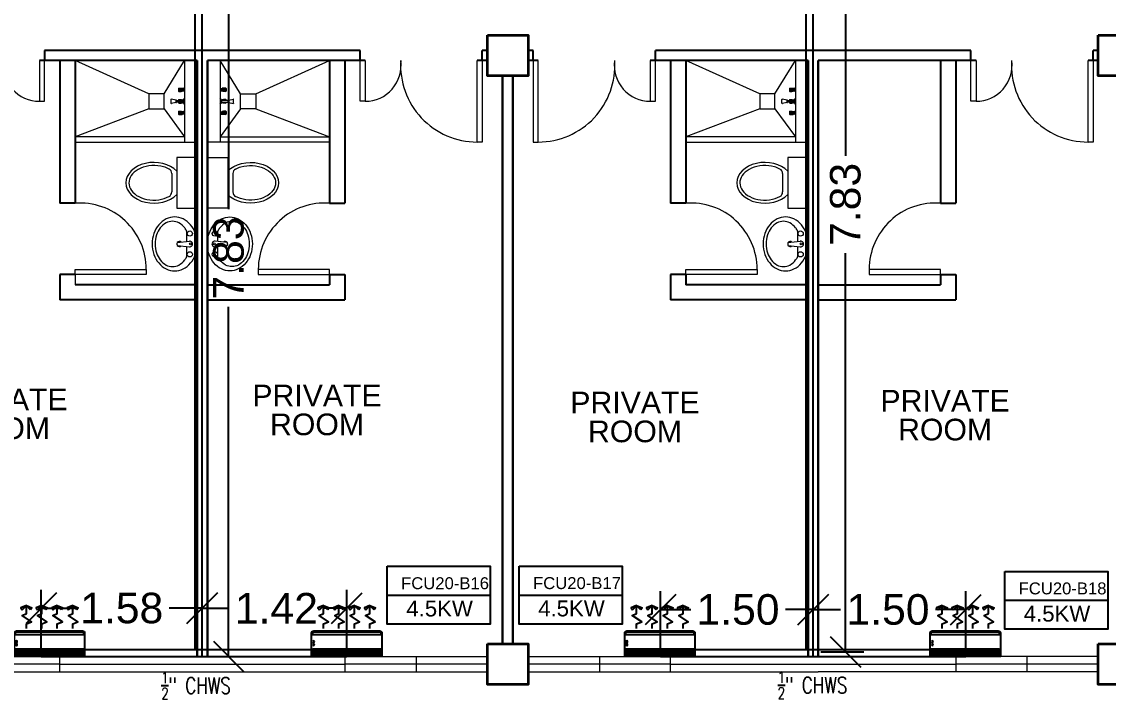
# Model space of a CAD drawing. Header units: millimetres. Extents: x 5 to 430, y 3 to 339.
# Drawn here: x 259.56 to 270.23, y 183.4 to 190.05 of the extents above; entities that cross this region are included whole.
import ezdxf

# ---------------------------------------------------------------- set-up
doc = ezdxf.new("R2010")
doc.units = ezdxf.units.MM
doc.header["$MEASUREMENT"] = 0
for name, color, linetype in [('AIR', 7, 'Continuous'), ('fcu line', 7, 'Continuous'), ('fcu return', 7, 'Continuous'), ('label', 7, 'Continuous'), ('Legends', 7, 'Continuous'), ('pipe label', 7, 'Continuous')]:
    doc.layers.add(name, color=color, linetype=linetype)
doc.styles.add('Arch-Dim', font='simplex.shx', dxfattribs={"width": 0.75})
doc.styles.get("Standard").update_dxf_attribs({"font": 'arial.ttf'})
doc.styles.add('SWISSLT175', font='swissl.ttf', dxfattribs={"height": 0.175})
doc.dimstyles.new('Copy of dimension', dxfattribs={"dimtxt": 0.3, "dimasz": 0.3, "dimexe": 0.18, "dimexo": 0.0625, "dimgap": 0.09, "dimtad": 0, "dimzin": 0, "dimdsep": 46, "dimtxsty": 'Standard', "dimblk": 'OBLIQUE', "dimcen": 0.09, "dimclrd": 256, "dimclre": 256, "dimclrt": 256, "dimadec": 0, "dimazin": 0, "dimtfac": 1, "dimtofl": 0, "dimtmove": 0, "dimatfit": 3, "dimldrblk": 'OBLIQUE', "dimfxl": 1, "dimtolj": 1, "dimtzin": 0, "dimarcsym": 0})

# ---------------------------------------------------------------- blocks, each defined once
blk = doc.blocks.new('CARRIER-S30-32 (FCD)')
at = {"layer": 'AIR'}
for p, q in [((0.825, -0.05), (-0.825, -0.05)), ((0.825, -0.075), (-0.825, -0.075)), ((0.825, -0.1), (-0.825, -0.1)), ((0.825, -0.125), (-0.825, -0.125)), ((0.825, -0.15), (-0.825, -0.15)), ((-0.6, -0.025), (-0.6, -0.175)), ((-0.4, -0.025), (-0.4, -0.175)), ((-0.2, -0.025), (-0.2, -0.175)), ((0, -0.025), (0, -0.175)), ((0.2, -0.025), (0.2, -0.175)), ((0.4, -0.025), (0.4, -0.175)), ((0.6, -0.025), (0.6, -0.175))]:
    blk.add_line(p, q, dxfattribs=at)
for points in [[(-0.8, -0.62), (0.8, -0.62, 0.414214), (0.85, -0.57), (0.85, 0), (-0.85, 0), (-0.85, -0.57, 0.414214)], [(-0.8, -0.595), (0.8, -0.595, 0.414214), (0.825, -0.57), (0.825, -0.525), (-0.825, -0.525), (-0.825, -0.57, 0.414214)]]:
    blk.add_lwpolyline(points, format="xyb", close=True, dxfattribs=at)
for points in [[(-0.825, -0.025), (0.825, -0.025), (0.825, -0.175), (-0.825, -0.175)], [(-0.664, -1.134), (-0.562, -1.239), (-0.697, -1.177)], [(-0.461, -1.134), (-0.562, -1.239), (-0.428, -1.177)], [(-0.289, -1.134), (-0.188, -1.239), (-0.322, -1.177)], [(-0.086, -1.134), (-0.188, -1.239), (-0.053, -1.177)], [(0.086, -1.134), (0.187, -1.239), (0.053, -1.177)], [(0.289, -1.134), (0.187, -1.239), (0.322, -1.177)], [(0.461, -1.134), (0.562, -1.239), (0.428, -1.177)], [(0.664, -1.134), (0.562, -1.239), (0.697, -1.177)]]:
    blk.add_lwpolyline(points, close=True, dxfattribs=at)
for points in [[(-0.562, -0.678), (-0.562, -0.794), (-0.44, -0.843), (-0.667, -0.996), (-0.562, -1.044), (-0.562, -1.239)], [(-0.188, -0.678), (-0.188, -0.794), (-0.065, -0.843), (-0.292, -0.996), (-0.188, -1.044), (-0.188, -1.239)], [(0.187, -0.678), (0.187, -0.794), (0.31, -0.843), (0.083, -0.996), (0.187, -1.044), (0.187, -1.239)], [(0.562, -0.678), (0.562, -0.794), (0.685, -0.843), (0.458, -0.996), (0.562, -1.044), (0.562, -1.239)]]:
    blk.add_lwpolyline(points, dxfattribs=at)
for centre in [(-0.8, -0.285), (-0.8, -0.36)]:
    blk.add_circle(centre, 0.0187, dxfattribs=at)
blk = doc.blocks.new('_Oblique')
at = {"color": 0, "linetype": 'ByBlock', "lineweight": -2}
blk.add_line((-0.5, -0.5), (0.5, 0.5), dxfattribs=at)
blk = doc.blocks.new('*D352')
at = {"layer": 'Defpoints', "color": 0, "transparency": 16777216}
for p in [(267.342, 191.69), (267.342, 183.865), (267.648, 183.865)]:
    blk.add_point(p, dxfattribs=at)
at = {"layer": 'Legends', "lineweight": -2, "transparency": 16777216}
for p, q in [((267.405, 191.69), (267.828, 191.69)), ((267.648, 191.69), (267.648, 188.734)), ((267.648, 183.865), (267.648, 187.777)), ((267.405, 183.865), (267.828, 183.865))]:
    blk.add_line(p, q, dxfattribs=at)
at = {"layer": 'Legends', "lineweight": -2, "transparency": 16777216, "xscale": 0.3, "yscale": 0.3, "zscale": 0.3}
for p, rotation in [((267.648, 191.69), 90), ((267.648, 183.865), 270)]:
    blk.add_blockref('_Oblique', p, dxfattribs=dict(at, rotation=rotation))
at = {"layer": 'Legends', "transparency": 16777216, "insert": (267.648, 188.256), "char_height": 0.3, "attachment_point": 5, "rotation": 90}
blk.add_mtext('\\A1;7.83', dxfattribs=at)
blk = doc.blocks.new('*D380')
at = {"layer": 'Defpoints', "color": 0, "transparency": 16777216}
for p in [(268.831, 184.278), (267.331, 183.818), (268.831, 183.818)]:
    blk.add_point(p, dxfattribs=at)
at = {"layer": 'Legends', "lineweight": -2, "transparency": 16777216}
for p, q in [((267.331, 183.88), (267.331, 184.458)), ((268.831, 183.88), (268.831, 184.458)), ((267.331, 184.278), (267.601, 184.278)), ((268.831, 184.278), (268.531, 184.278))]:
    blk.add_line(p, q, dxfattribs=at)
at = {"layer": 'Legends', "lineweight": -2, "transparency": 16777216, "xscale": 0.3, "yscale": 0.3, "zscale": 0.3, "rotation": 180}
blk.add_blockref('_Oblique', (267.331, 184.278), dxfattribs=at)
at = {"layer": 'Legends', "lineweight": -2, "transparency": 16777216, "xscale": 0.3, "yscale": 0.3, "zscale": 0.3}
blk.add_blockref('_Oblique', (268.831, 184.278), dxfattribs=at)
at = {"layer": 'Legends', "transparency": 16777216, "insert": (268.066, 184.278), "char_height": 0.3, "attachment_point": 5}
blk.add_mtext('\\A1;1.50', dxfattribs=at)
blk = doc.blocks.new('*D381')
at = {"layer": 'Defpoints', "color": 0, "transparency": 16777216}
for p in [(265.831, 184.278), (265.831, 183.818), (267.331, 183.818)]:
    blk.add_point(p, dxfattribs=at)
at = {"layer": 'Legends', "lineweight": -2, "transparency": 16777216}
for p, q in [((265.831, 183.88), (265.831, 184.458)), ((267.331, 183.88), (267.331, 184.458)), ((265.831, 184.278), (266.128, 184.278)), ((267.331, 184.278), (267.058, 184.278))]:
    blk.add_line(p, q, dxfattribs=at)
at = {"layer": 'Legends', "lineweight": -2, "transparency": 16777216, "xscale": 0.3, "yscale": 0.3, "zscale": 0.3, "rotation": 180}
blk.add_blockref('_Oblique', (265.831, 184.278), dxfattribs=at)
at = {"layer": 'Legends', "lineweight": -2, "transparency": 16777216, "xscale": 0.3, "yscale": 0.3, "zscale": 0.3}
blk.add_blockref('_Oblique', (267.331, 184.278), dxfattribs=at)
at = {"layer": 'Legends', "transparency": 16777216, "insert": (266.593, 184.278), "char_height": 0.3, "attachment_point": 5}
blk.add_mtext('\\A1;1.50', dxfattribs=at)
blk = doc.blocks.new('*D385')
at = {"layer": 'Defpoints', "color": 0, "transparency": 16777216}
for p in [(261.331, 191.643), (261.331, 183.818), (261.59, 183.818)]:
    blk.add_point(p, dxfattribs=at)
at = {"layer": 'Legends', "lineweight": -2, "transparency": 16777216}
for p, q in [((261.393, 191.643), (261.77, 191.643)), ((261.59, 191.643), (261.59, 188.209)), ((261.59, 183.818), (261.59, 187.252)), ((261.393, 183.818), (261.77, 183.818))]:
    blk.add_line(p, q, dxfattribs=at)
at = {"layer": 'Legends', "lineweight": -2, "transparency": 16777216, "xscale": 0.3, "yscale": 0.3, "zscale": 0.3}
for p, rotation in [((261.59, 191.643), 90), ((261.59, 183.818), 270)]:
    blk.add_blockref('_Oblique', p, dxfattribs=dict(at, rotation=rotation))
at = {"layer": 'Legends', "transparency": 16777216, "insert": (261.59, 187.73), "char_height": 0.3, "attachment_point": 5, "rotation": 90}
blk.add_mtext('\\A1;7.83', dxfattribs=at)
blk = doc.blocks.new('*D386')
at = {"layer": 'Defpoints', "color": 0, "transparency": 16777216}
for p in [(262.75, 184.292), (261.331, 183.818), (262.75, 183.818)]:
    blk.add_point(p, dxfattribs=at)
at = {"layer": 'Legends', "lineweight": -2, "transparency": 16777216}
for p, q in [((261.331, 183.88), (261.331, 184.472)), ((262.75, 183.88), (262.75, 184.472)), ((261.331, 184.292), (261.595, 184.292)), ((262.75, 184.292), (262.523, 184.292))]:
    blk.add_line(p, q, dxfattribs=at)
at = {"layer": 'Legends', "lineweight": -2, "transparency": 16777216, "xscale": 0.3, "yscale": 0.3, "zscale": 0.3, "rotation": 180}
blk.add_blockref('_Oblique', (261.331, 184.292), dxfattribs=at)
at = {"layer": 'Legends', "lineweight": -2, "transparency": 16777216, "xscale": 0.3, "yscale": 0.3, "zscale": 0.3}
blk.add_blockref('_Oblique', (262.75, 184.292), dxfattribs=at)
at = {"layer": 'Legends', "transparency": 16777216, "insert": (262.059, 184.292), "char_height": 0.3, "attachment_point": 5}
blk.add_mtext('\\A1;1.42', dxfattribs=at)
blk = doc.blocks.new('*D387')
at = {"layer": 'Defpoints', "color": 0, "transparency": 16777216}
for p in [(259.75, 184.292), (259.75, 183.818), (261.331, 183.818)]:
    blk.add_point(p, dxfattribs=at)
at = {"layer": 'Legends', "lineweight": -2, "transparency": 16777216}
for p, q in [((259.75, 183.88), (259.75, 184.472)), ((261.331, 183.88), (261.331, 184.472)), ((259.75, 184.292), (260.075, 184.292)), ((261.331, 184.292), (261.006, 184.292))]:
    blk.add_line(p, q, dxfattribs=at)
at = {"layer": 'Legends', "lineweight": -2, "transparency": 16777216, "xscale": 0.3, "yscale": 0.3, "zscale": 0.3, "rotation": 180}
blk.add_blockref('_Oblique', (259.75, 184.292), dxfattribs=at)
at = {"layer": 'Legends', "lineweight": -2, "transparency": 16777216, "xscale": 0.3, "yscale": 0.3, "zscale": 0.3}
blk.add_blockref('_Oblique', (261.331, 184.292), dxfattribs=at)
at = {"layer": 'Legends', "transparency": 16777216, "insert": (260.54, 184.292), "char_height": 0.3, "attachment_point": 5}
blk.add_mtext('\\A1;1.58', dxfattribs=at)

msp = doc.modelspace()

# ---------------------------------------------------------------- linework, layer by layer
at = {"color": 8, "lineweight": 25}
for p, q in [((262.881, 189.768), (259.781, 189.768)), ((259.781, 189.768), (259.781, 189.668)), ((262.881, 189.668), (262.881, 189.768)), ((264.131, 189.768), (264.081, 189.768)), ((264.081, 189.668), (264.081, 189.768)), ((264.581, 189.768), (264.531, 189.768)), ((264.581, 189.668), (264.581, 189.768)), ((267.381, 189.768), (265.781, 189.768)), ((265.781, 189.668), (265.781, 189.768)), ((268.881, 189.768), (267.281, 189.768)), ((268.881, 189.668), (268.881, 189.768)), ((270.131, 189.768), (270.081, 189.768)), ((270.081, 189.668), (270.081, 189.768)), ((261.281, 189.668), (259.731, 189.668)), ((261.281, 183.818), (261.281, 189.668)), ((261.281, 189.668), (261.281, 183.818)), ((261.381, 183.818), (261.381, 189.668)), ((261.381, 189.668), (261.381, 183.818)), ((262.931, 189.668), (261.381, 189.668)), ((264.131, 189.668), (264.031, 189.668)), ((264.631, 189.668), (264.531, 189.668)), ((267.281, 189.668), (265.731, 189.668)), ((267.281, 183.818), (267.281, 189.668)), ((267.281, 189.668), (267.281, 183.818)), ((267.381, 183.818), (267.381, 189.668)), ((267.381, 189.668), (267.381, 183.818)), ((268.931, 189.668), (267.381, 189.668)), ((270.131, 189.668), (270.031, 189.668)), ((264.281, 183.943), (264.281, 189.518)), ((264.281, 189.518), (264.281, 183.943)), ((264.381, 183.943), (264.381, 189.518)), ((264.381, 189.518), (264.381, 183.943)), ((261.281, 187.282), (261.281, 189.232))]:
    msp.add_line(p, q, dxfattribs=at)
at = {"color": 8, "lineweight": 25, "ltscale": 0.3}
for p, q in [((259.931, 189.668), (259.931, 188.268)), ((260.081, 189.668), (260.081, 188.268)), ((262.581, 189.668), (262.581, 188.268)), ((262.731, 189.668), (262.731, 188.268)), ((265.931, 189.668), (265.931, 188.268)), ((266.081, 189.668), (266.081, 188.268)), ((268.581, 189.668), (268.581, 188.268)), ((268.731, 189.668), (268.731, 188.268)), ((260.081, 188.268), (259.931, 188.268)), ((262.581, 188.268), (262.731, 188.268)), ((266.081, 188.268), (265.931, 188.268)), ((268.581, 188.268), (268.731, 188.268)), ((259.931, 187.568), (259.931, 187.318)), ((260.081, 187.568), (259.931, 187.568)), ((262.581, 187.568), (262.581, 187.468)), ((262.581, 187.568), (262.731, 187.568)), ((262.731, 187.568), (262.731, 187.318)), ((265.931, 187.568), (265.931, 187.318)), ((266.081, 187.568), (265.931, 187.568)), ((266.081, 187.568), (266.081, 187.468)), ((268.581, 187.568), (268.581, 187.468)), ((268.581, 187.568), (268.731, 187.568)), ((268.731, 187.568), (268.731, 187.318)), ((261.281, 187.468), (260.081, 187.468)), ((261.381, 187.468), (262.581, 187.468)), ((267.281, 187.468), (266.081, 187.468)), ((267.381, 187.468), (268.581, 187.468)), ((261.281, 187.318), (259.931, 187.318)), ((261.381, 187.318), (262.731, 187.318)), ((267.281, 187.318), (265.931, 187.318)), ((267.381, 187.318), (268.731, 187.318))]:
    msp.add_line(p, q, dxfattribs=at)
at = {"color": 8, "lineweight": 9}
for p, q in [((261.156, 189.668), (260.081, 189.668)), ((261.156, 189.668), (261.156, 188.868)), ((261.506, 189.668), (261.506, 188.868)), ((267.156, 189.668), (267.156, 188.868)), ((261.097, 189.395), (261.097, 189.369)), ((261.097, 189.395), (261.099, 189.395)), ((261.097, 189.369), (261.099, 189.369)), ((261.099, 189.395), (261.101, 189.398)), ((261.099, 189.395), (261.099, 189.369)), ((261.099, 189.369), (261.101, 189.365)), ((261.101, 189.398), (261.101, 189.365)), ((261.101, 189.398), (261.123, 189.398)), ((261.101, 189.365), (261.123, 189.365)), ((261.109, 189.395), (261.122, 189.395)), ((261.109, 189.388), (261.122, 189.388)), ((261.109, 189.376), (261.122, 189.376)), ((261.109, 189.369), (261.122, 189.369)), ((261.123, 189.398), (261.127, 189.396)), ((261.123, 189.395), (261.123, 189.388)), ((261.123, 189.368), (261.123, 189.376)), ((261.123, 189.365), (261.127, 189.367)), ((261.128, 189.396), (261.134, 189.396)), ((261.128, 189.368), (261.134, 189.368)), ((261.134, 189.396), (261.137, 189.395)), ((261.134, 189.396), (261.134, 189.368)), ((261.134, 189.368), (261.137, 189.368)), ((261.137, 189.395), (261.137, 189.368)), ((261.148, 189.393), (261.137, 189.393)), ((261.148, 189.37), (261.137, 189.37)), ((261.155, 189.399), (261.148, 189.395)), ((261.148, 189.395), (261.148, 189.368)), ((261.155, 189.365), (261.148, 189.368)), ((261.155, 189.399), (261.155, 189.365)), ((261.155, 189.399), (261.156, 189.399)), ((261.155, 189.365), (261.156, 189.365)), ((261.156, 189.399), (261.156, 189.365)), ((261.506, 189.399), (261.506, 189.365)), ((261.507, 189.399), (261.506, 189.399)), ((261.507, 189.365), (261.506, 189.365)), ((261.507, 189.399), (261.507, 189.365)), ((261.507, 189.399), (261.514, 189.395)), ((261.507, 189.365), (261.514, 189.368)), ((261.514, 189.395), (261.514, 189.368)), ((261.514, 189.393), (261.525, 189.393)), ((261.514, 189.37), (261.525, 189.37)), ((261.528, 189.396), (261.525, 189.395)), ((261.525, 189.395), (261.525, 189.368)), ((261.528, 189.368), (261.525, 189.368)), ((261.528, 189.396), (261.528, 189.368)), ((261.533, 189.396), (261.528, 189.396)), ((261.533, 189.368), (261.528, 189.368)), ((261.539, 189.398), (261.535, 189.396)), ((261.539, 189.365), (261.535, 189.367)), ((261.561, 189.398), (261.539, 189.398)), ((261.539, 189.395), (261.539, 189.388)), ((261.539, 189.368), (261.539, 189.376)), ((261.561, 189.365), (261.539, 189.365)), ((261.552, 189.395), (261.54, 189.395)), ((261.553, 189.388), (261.54, 189.388)), ((261.553, 189.376), (261.54, 189.376)), ((261.552, 189.369), (261.54, 189.369)), ((261.561, 189.398), (261.561, 189.365)), ((261.563, 189.395), (261.561, 189.398)), ((261.563, 189.369), (261.561, 189.365)), ((261.563, 189.395), (261.563, 189.369)), ((261.565, 189.395), (261.563, 189.395)), ((261.565, 189.369), (261.563, 189.369)), ((261.565, 189.395), (261.565, 189.369)), ((267.097, 189.395), (267.097, 189.369)), ((267.097, 189.395), (267.099, 189.395)), ((267.097, 189.369), (267.099, 189.369)), ((267.099, 189.395), (267.101, 189.398)), ((267.099, 189.395), (267.099, 189.369)), ((267.099, 189.369), (267.101, 189.365)), ((267.101, 189.398), (267.101, 189.365)), ((267.101, 189.398), (267.123, 189.398)), ((267.101, 189.365), (267.123, 189.365)), ((267.109, 189.395), (267.122, 189.395)), ((267.109, 189.388), (267.122, 189.388)), ((267.109, 189.376), (267.122, 189.376)), ((267.109, 189.369), (267.122, 189.369)), ((267.123, 189.398), (267.127, 189.396)), ((267.123, 189.395), (267.123, 189.388)), ((267.123, 189.368), (267.123, 189.376)), ((267.123, 189.365), (267.127, 189.367)), ((267.128, 189.396), (267.134, 189.396)), ((267.128, 189.368), (267.134, 189.368)), ((267.134, 189.396), (267.137, 189.395)), ((267.134, 189.396), (267.134, 189.368)), ((267.134, 189.368), (267.137, 189.368)), ((267.137, 189.395), (267.137, 189.368)), ((267.148, 189.393), (267.137, 189.393)), ((267.148, 189.37), (267.137, 189.37)), ((267.155, 189.399), (267.148, 189.395)), ((267.148, 189.395), (267.148, 189.368)), ((267.155, 189.365), (267.148, 189.368)), ((267.155, 189.399), (267.155, 189.365)), ((267.155, 189.399), (267.156, 189.399)), ((267.155, 189.365), (267.156, 189.365)), ((267.156, 189.399), (267.156, 189.365)), ((261.024, 189.249), (261.024, 189.287)), ((261.071, 189.28), (261.029, 189.289)), ((261.071, 189.256), (261.029, 189.247)), ((261.078, 189.28), (261.071, 189.28)), ((261.071, 189.28), (261.071, 189.256)), ((261.071, 189.28), (261.071, 189.256)), ((261.071, 189.256), (261.078, 189.256)), ((261.078, 189.256), (261.078, 189.28)), ((261.078, 189.276), (261.141, 189.276)), ((261.141, 189.26), (261.078, 189.26)), ((261.097, 189.281), (261.097, 189.276)), ((261.097, 189.281), (261.099, 189.281)), ((261.097, 189.26), (261.097, 189.255)), ((261.097, 189.255), (261.099, 189.255)), ((261.099, 189.281), (261.101, 189.285)), ((261.099, 189.281), (261.099, 189.276)), ((261.099, 189.26), (261.099, 189.255)), ((261.099, 189.255), (261.101, 189.251)), ((261.101, 189.285), (261.101, 189.276)), ((261.101, 189.285), (261.123, 189.285)), ((261.101, 189.26), (261.101, 189.251)), ((261.101, 189.251), (261.123, 189.251)), ((261.109, 189.281), (261.122, 189.281)), ((261.109, 189.255), (261.122, 189.255)), ((261.123, 189.285), (261.127, 189.282)), ((261.123, 189.281), (261.123, 189.276)), ((261.123, 189.255), (261.123, 189.26)), ((261.123, 189.251), (261.127, 189.254)), ((261.128, 189.282), (261.134, 189.282)), ((261.128, 189.254), (261.134, 189.254)), ((261.134, 189.282), (261.134, 189.276)), ((261.134, 189.282), (261.137, 189.281)), ((261.134, 189.26), (261.134, 189.254)), ((261.134, 189.254), (261.137, 189.255)), ((261.137, 189.281), (261.137, 189.276)), ((261.141, 189.279), (261.137, 189.279)), ((261.137, 189.26), (261.137, 189.255)), ((261.141, 189.257), (261.137, 189.257)), ((261.141, 189.251), (261.141, 189.285)), ((261.141, 189.285), (261.15, 189.285)), ((261.141, 189.276), (261.141, 189.26)), ((261.15, 189.251), (261.141, 189.251)), ((261.15, 189.285), (261.156, 189.297)), ((261.15, 189.251), (261.15, 189.285)), ((261.15, 189.285), (261.15, 189.251)), ((261.156, 189.239), (261.15, 189.251)), ((261.156, 189.297), (261.156, 189.239)), ((261.512, 189.285), (261.506, 189.297)), ((261.506, 189.297), (261.506, 189.239)), ((261.506, 189.239), (261.512, 189.251)), ((261.512, 189.251), (261.512, 189.285)), ((261.521, 189.285), (261.512, 189.285)), ((261.512, 189.285), (261.512, 189.251)), ((261.512, 189.251), (261.521, 189.251)), ((261.521, 189.251), (261.521, 189.285)), ((261.521, 189.279), (261.525, 189.279)), ((261.584, 189.276), (261.521, 189.276)), ((261.521, 189.276), (261.521, 189.26)), ((261.521, 189.26), (261.584, 189.26)), ((261.521, 189.257), (261.525, 189.257)), ((261.528, 189.282), (261.525, 189.281)), ((261.525, 189.281), (261.525, 189.276)), ((261.525, 189.26), (261.525, 189.255)), ((261.528, 189.254), (261.525, 189.255)), ((261.528, 189.282), (261.528, 189.276)), ((261.533, 189.282), (261.528, 189.282)), ((261.528, 189.26), (261.528, 189.254)), ((261.533, 189.254), (261.528, 189.254)), ((261.539, 189.285), (261.535, 189.282)), ((261.539, 189.251), (261.535, 189.254)), ((261.561, 189.285), (261.539, 189.285)), ((261.539, 189.281), (261.539, 189.276)), ((261.539, 189.255), (261.539, 189.26)), ((261.561, 189.251), (261.539, 189.251)), ((261.552, 189.281), (261.54, 189.281)), ((261.552, 189.255), (261.54, 189.255)), ((261.561, 189.285), (261.561, 189.276)), ((261.563, 189.281), (261.561, 189.285)), ((261.561, 189.26), (261.561, 189.251)), ((261.563, 189.255), (261.561, 189.251)), ((261.563, 189.281), (261.563, 189.276)), ((261.565, 189.281), (261.563, 189.281)), ((261.563, 189.26), (261.563, 189.255)), ((261.565, 189.255), (261.563, 189.255)), ((261.565, 189.281), (261.565, 189.276)), ((261.565, 189.26), (261.565, 189.255)), ((261.584, 189.28), (261.591, 189.28)), ((261.584, 189.256), (261.584, 189.28)), ((261.591, 189.256), (261.584, 189.256)), ((261.591, 189.28), (261.633, 189.289)), ((261.591, 189.28), (261.591, 189.256)), ((261.591, 189.28), (261.591, 189.256)), ((261.591, 189.256), (261.633, 189.247)), ((261.638, 189.249), (261.638, 189.287)), ((267.024, 189.249), (267.024, 189.287)), ((267.071, 189.28), (267.029, 189.289)), ((267.071, 189.256), (267.029, 189.247)), ((267.078, 189.28), (267.071, 189.28)), ((267.071, 189.28), (267.071, 189.256)), ((267.071, 189.28), (267.071, 189.256)), ((267.071, 189.256), (267.078, 189.256)), ((267.078, 189.256), (267.078, 189.28)), ((267.078, 189.276), (267.141, 189.276)), ((267.141, 189.26), (267.078, 189.26)), ((267.097, 189.281), (267.097, 189.276)), ((267.097, 189.281), (267.099, 189.281)), ((267.097, 189.26), (267.097, 189.255)), ((267.097, 189.255), (267.099, 189.255)), ((267.099, 189.281), (267.101, 189.285)), ((267.099, 189.281), (267.099, 189.276)), ((267.099, 189.26), (267.099, 189.255)), ((267.099, 189.255), (267.101, 189.251)), ((267.101, 189.285), (267.101, 189.276)), ((267.101, 189.285), (267.123, 189.285)), ((267.101, 189.26), (267.101, 189.251)), ((267.101, 189.251), (267.123, 189.251)), ((267.109, 189.281), (267.122, 189.281)), ((267.109, 189.255), (267.122, 189.255)), ((267.123, 189.285), (267.127, 189.282)), ((267.123, 189.281), (267.123, 189.276)), ((267.123, 189.255), (267.123, 189.26)), ((267.123, 189.251), (267.127, 189.254)), ((267.128, 189.282), (267.134, 189.282)), ((267.128, 189.254), (267.134, 189.254)), ((267.134, 189.282), (267.134, 189.276)), ((267.134, 189.282), (267.137, 189.281)), ((267.134, 189.26), (267.134, 189.254)), ((267.134, 189.254), (267.137, 189.255)), ((267.137, 189.281), (267.137, 189.276)), ((267.141, 189.279), (267.137, 189.279)), ((267.137, 189.26), (267.137, 189.255)), ((267.141, 189.257), (267.137, 189.257)), ((267.141, 189.251), (267.141, 189.285)), ((267.141, 189.285), (267.15, 189.285)), ((267.141, 189.276), (267.141, 189.26)), ((267.15, 189.251), (267.141, 189.251)), ((267.15, 189.285), (267.156, 189.297)), ((267.15, 189.251), (267.15, 189.285)), ((267.15, 189.285), (267.15, 189.251)), ((267.156, 189.239), (267.15, 189.251)), ((267.156, 189.297), (267.156, 189.239)), ((261.097, 189.167), (261.099, 189.167)), ((261.097, 189.167), (261.097, 189.141)), ((261.097, 189.141), (261.099, 189.141)), ((261.099, 189.167), (261.101, 189.171)), ((261.099, 189.167), (261.099, 189.141)), ((261.099, 189.141), (261.101, 189.138)), ((261.101, 189.171), (261.123, 189.171)), ((261.101, 189.171), (261.101, 189.138)), ((261.101, 189.138), (261.123, 189.138)), ((261.109, 189.167), (261.122, 189.167)), ((261.109, 189.16), (261.121, 189.16)), ((261.109, 189.148), (261.121, 189.148)), ((261.109, 189.141), (261.122, 189.141)), ((261.123, 189.171), (261.127, 189.169)), ((261.123, 189.168), (261.123, 189.16)), ((261.123, 189.141), (261.123, 189.148)), ((261.123, 189.138), (261.127, 189.14)), ((261.128, 189.168), (261.134, 189.168)), ((261.128, 189.14), (261.134, 189.14)), ((261.134, 189.168), (261.134, 189.14)), ((261.134, 189.168), (261.137, 189.168)), ((261.134, 189.14), (261.137, 189.141)), ((261.137, 189.168), (261.137, 189.141)), ((261.148, 189.166), (261.137, 189.166)), ((261.148, 189.143), (261.137, 189.143)), ((261.155, 189.171), (261.148, 189.168)), ((261.148, 189.168), (261.148, 189.141)), ((261.155, 189.137), (261.148, 189.141)), ((261.155, 189.171), (261.156, 189.171)), ((261.155, 189.171), (261.155, 189.137)), ((261.155, 189.137), (261.156, 189.137)), ((261.156, 189.171), (261.156, 189.137)), ((261.507, 189.171), (261.506, 189.171)), ((261.506, 189.171), (261.506, 189.137)), ((261.507, 189.137), (261.506, 189.137)), ((261.507, 189.171), (261.514, 189.168)), ((261.507, 189.171), (261.507, 189.137)), ((261.507, 189.137), (261.514, 189.141)), ((261.514, 189.168), (261.514, 189.141)), ((261.514, 189.166), (261.525, 189.166)), ((261.514, 189.143), (261.525, 189.143)), ((261.525, 189.168), (261.525, 189.141)), ((261.528, 189.168), (261.525, 189.168)), ((261.528, 189.14), (261.525, 189.141)), ((261.533, 189.168), (261.528, 189.168)), ((261.528, 189.168), (261.528, 189.14)), ((261.533, 189.14), (261.528, 189.14)), ((261.539, 189.171), (261.535, 189.169)), ((261.539, 189.138), (261.535, 189.14)), ((261.561, 189.171), (261.539, 189.171)), ((261.539, 189.168), (261.539, 189.16)), ((261.539, 189.141), (261.539, 189.148)), ((261.561, 189.138), (261.539, 189.138)), ((261.552, 189.167), (261.54, 189.167)), ((261.553, 189.16), (261.54, 189.16)), ((261.553, 189.148), (261.54, 189.148)), ((261.552, 189.141), (261.54, 189.141)), ((261.563, 189.167), (261.561, 189.171)), ((261.561, 189.171), (261.561, 189.138)), ((261.563, 189.141), (261.561, 189.138)), ((261.565, 189.167), (261.563, 189.167)), ((261.563, 189.167), (261.563, 189.141)), ((261.565, 189.141), (261.563, 189.141)), ((261.565, 189.167), (261.565, 189.141)), ((267.097, 189.167), (267.099, 189.167)), ((267.097, 189.167), (267.097, 189.141)), ((267.097, 189.141), (267.099, 189.141)), ((267.099, 189.167), (267.101, 189.171)), ((267.099, 189.167), (267.099, 189.141)), ((267.099, 189.141), (267.101, 189.138)), ((267.101, 189.171), (267.123, 189.171)), ((267.101, 189.171), (267.101, 189.138)), ((267.101, 189.138), (267.123, 189.138)), ((267.109, 189.167), (267.122, 189.167)), ((267.109, 189.16), (267.121, 189.16)), ((267.109, 189.148), (267.121, 189.148)), ((267.109, 189.141), (267.122, 189.141)), ((267.123, 189.171), (267.127, 189.169)), ((267.123, 189.168), (267.123, 189.16)), ((267.123, 189.141), (267.123, 189.148)), ((267.123, 189.138), (267.127, 189.14)), ((267.128, 189.168), (267.134, 189.168)), ((267.128, 189.14), (267.134, 189.14)), ((267.134, 189.168), (267.134, 189.14)), ((267.134, 189.168), (267.137, 189.168)), ((267.134, 189.14), (267.137, 189.141)), ((267.137, 189.168), (267.137, 189.141)), ((267.148, 189.166), (267.137, 189.166)), ((267.148, 189.143), (267.137, 189.143)), ((267.155, 189.171), (267.148, 189.168)), ((267.148, 189.168), (267.148, 189.141)), ((267.155, 189.137), (267.148, 189.141)), ((267.155, 189.171), (267.156, 189.171)), ((267.155, 189.171), (267.155, 189.137)), ((267.155, 189.137), (267.156, 189.137)), ((267.156, 189.171), (267.156, 189.137)), ((261.281, 188.718), (261.081, 188.718)), ((261.081, 188.718), (261.081, 188.218)), ((261.281, 188.218), (261.281, 188.718)), ((261.381, 188.718), (261.581, 188.718)), ((261.381, 188.218), (261.381, 188.718)), ((261.581, 188.718), (261.581, 188.218)), ((267.281, 188.718), (267.081, 188.718)), ((267.081, 188.718), (267.081, 188.218)), ((267.281, 188.218), (267.281, 188.718)), ((267.381, 188.218), (267.381, 188.718)), ((261.031, 188.559), (261.031, 188.378)), ((261.631, 188.559), (261.631, 188.378)), ((267.031, 188.559), (267.031, 188.378)), ((261.081, 188.218), (261.281, 188.218)), ((261.581, 188.218), (261.381, 188.218)), ((267.081, 188.218), (267.281, 188.218)), ((261.179, 187.892), (261.179, 187.995)), ((261.483, 187.892), (261.483, 187.995)), ((267.179, 187.892), (267.179, 187.995)), ((261.083, 187.882), (261.205, 187.896)), ((261.083, 187.853), (261.205, 187.84)), ((261.579, 187.882), (261.457, 187.896)), ((261.579, 187.853), (261.457, 187.84)), ((267.083, 187.882), (267.205, 187.896)), ((267.083, 187.853), (267.205, 187.84)), ((267.381, 187.918), (267.381, 185.818)), ((258.531, 183.818), (261.281, 183.818)), ((259.931, 183.668), (259.931, 183.818)), ((261.281, 183.818), (261.381, 183.818)), ((261.381, 183.818), (264.131, 183.818)), ((262.731, 183.818), (262.731, 183.668)), ((263.431, 183.818), (263.431, 183.668)), ((264.131, 183.668), (264.131, 183.818)), ((264.531, 183.818), (267.281, 183.818)), ((264.531, 183.818), (264.531, 183.668)), ((265.231, 183.818), (265.231, 183.668)), ((265.931, 183.668), (265.931, 183.818)), ((267.281, 183.818), (267.381, 183.818)), ((270.131, 183.818), (267.381, 183.818)), ((268.731, 183.818), (268.731, 183.668)), ((269.431, 183.818), (269.431, 183.668)), ((270.131, 183.668), (270.131, 183.818)), ((259.931, 183.743), (258.531, 183.743)), ((258.531, 183.668), (261.381, 183.668)), ((259.931, 183.743), (262.731, 183.743)), ((261.281, 183.668), (264.131, 183.668)), ((264.131, 183.743), (262.731, 183.743)), ((265.931, 183.743), (264.531, 183.743)), ((264.531, 183.668), (267.381, 183.668)), ((265.931, 183.743), (268.731, 183.743)), ((270.131, 183.668), (267.381, 183.668)), ((270.131, 183.743), (268.731, 183.743))]:
    msp.add_line(p, q, dxfattribs=at)
at = {"color": 8, "lineweight": 9, "ltscale": 0.3}
for p, q in [((260.806, 189.343), (260.081, 189.668)), ((260.956, 189.343), (261.156, 189.668)), ((261.706, 189.343), (261.506, 189.668)), ((261.856, 189.343), (262.581, 189.668)), ((266.806, 189.343), (266.081, 189.668)), ((266.956, 189.343), (267.156, 189.668)), ((260.806, 189.193), (260.081, 188.918)), ((260.956, 189.193), (261.156, 188.918)), ((261.706, 189.193), (261.506, 188.918)), ((261.856, 189.193), (262.581, 188.918)), ((266.806, 189.193), (266.081, 188.918)), ((266.956, 189.193), (267.156, 188.918))]:
    msp.add_line(p, q, dxfattribs=at)
at = {"color": 8, "lineweight": 13, "ltscale": 0.3}
msp.add_line((260.081, 187.568), (260.081, 187.468), dxfattribs=at)
at = {"color": 8, "lineweight": 35}
for points in [[(264.131, 189.918), (264.531, 189.918), (264.531, 189.518), (264.131, 189.518)], [(270.131, 189.918), (270.531, 189.918), (270.531, 189.518), (270.131, 189.518)], [(264.131, 183.943), (264.531, 183.943), (264.531, 183.543), (264.131, 183.543)], [(270.131, 183.943), (270.531, 183.943), (270.531, 183.543), (270.131, 183.543)]]:
    msp.add_lwpolyline(points, close=True, dxfattribs=at)
at = {"color": 8, "lineweight": 13, "ltscale": 0.03}
for points in [[(259.781, 189.668), (259.731, 189.668), (259.731, 189.268), (259.781, 189.268)], [(262.881, 189.668), (262.931, 189.668), (262.931, 189.268), (262.881, 189.268)], [(264.031, 189.668), (264.081, 189.668), (264.081, 188.868), (264.031, 188.868)], [(264.631, 189.668), (264.581, 189.668), (264.581, 188.868), (264.631, 188.868)], [(265.781, 189.668), (265.731, 189.668), (265.731, 189.268), (265.781, 189.268)], [(268.881, 189.668), (268.931, 189.668), (268.931, 189.268), (268.881, 189.268)], [(270.031, 189.668), (270.081, 189.668), (270.081, 188.868), (270.031, 188.868)], [(260.081, 187.568), (260.081, 187.618), (260.781, 187.618), (260.781, 187.568)], [(262.581, 187.568), (262.581, 187.618), (261.881, 187.618), (261.881, 187.568)], [(266.081, 187.568), (266.081, 187.618), (266.781, 187.618), (266.781, 187.568)], [(268.581, 187.568), (268.581, 187.618), (267.881, 187.618), (267.881, 187.568)]]:
    msp.add_lwpolyline(points, close=True, dxfattribs=at)
at = {"color": 8, "lineweight": 9, "ltscale": 0.03}
for points in [[(260.956, 189.193), (260.956, 189.343), (260.806, 189.343), (260.806, 189.193)], [(261.706, 189.193), (261.706, 189.343), (261.856, 189.343), (261.856, 189.193)], [(266.956, 189.193), (266.956, 189.343), (266.806, 189.343), (266.806, 189.193)]]:
    msp.add_lwpolyline(points, close=True, dxfattribs=at)
at = {"color": 8, "lineweight": 9, "ltscale": 0.3}
for points in [[(261.156, 188.918), (260.081, 188.918), (260.081, 188.868), (261.281, 188.868), (261.281, 188.868)], [(261.506, 188.918), (262.581, 188.918), (262.581, 188.868), (261.381, 188.868), (261.381, 188.868)], [(267.156, 188.918), (266.081, 188.918), (266.081, 188.868), (267.281, 188.868), (267.281, 188.868)]]:
    msp.add_lwpolyline(points, dxfattribs=at)
at = {"color": 8, "lineweight": 9}
for points in [[(261.06, 188.133, 0.11576), (260.977, 188.114, 0.104047), (260.904, 188.055, 0.090875), (260.856, 187.971, 0.083344), (260.839, 187.868, 0.083344), (260.856, 187.764, 0.090875), (260.904, 187.681, 0.104047), (260.977, 187.622, 0.11576), (261.06, 187.603, 0.11576), (261.142, 187.622, 0.104047), (261.216, 187.681, 0.090875), (261.264, 187.764, 0.083344), (261.281, 187.868, 0.083344), (261.264, 187.971, 0.090875), (261.216, 188.055, 0.104047), (261.142, 188.114, 0.11576)], [(261.602, 188.133, -0.11576), (261.684, 188.114, -0.104047), (261.758, 188.055, -0.090875), (261.806, 187.971, -0.083344), (261.823, 187.868, -0.083344), (261.806, 187.764, -0.090875), (261.758, 187.681, -0.104047), (261.684, 187.622, -0.11576), (261.602, 187.603, -0.11576), (261.519, 187.622, -0.104047), (261.446, 187.681, -0.090875), (261.398, 187.764, -0.083344), (261.381, 187.868, -0.083344), (261.398, 187.971, -0.090875), (261.446, 188.055, -0.104047), (261.519, 188.114, -0.11576)], [(267.06, 188.133, 0.11576), (266.977, 188.114, 0.104047), (266.904, 188.055, 0.090875), (266.856, 187.971, 0.083344), (266.839, 187.868, 0.083344), (266.856, 187.764, 0.090875), (266.904, 187.681, 0.104047), (266.977, 187.622, 0.11576), (267.06, 187.603, 0.11576), (267.142, 187.622, 0.104047), (267.216, 187.681, 0.090875), (267.264, 187.764, 0.083344), (267.281, 187.868, 0.083344), (267.264, 187.971, 0.090875), (267.216, 188.055, 0.104047), (267.142, 188.114, 0.11576)]]:
    msp.add_lwpolyline(points, format="xyb", close=True, dxfattribs=at)
for points in [[(261.039, 188.09, 0.124838), (260.976, 188.075, 0.105788), (260.919, 188.025, 0.086697), (260.882, 187.956, 0.076776), (260.869, 187.868, 0.076776), (260.882, 187.78, 0.086697), (260.919, 187.711, 0.105788), (260.976, 187.661, 0.124838), (261.039, 187.645, 0.124838), (261.102, 187.661, 0.105788), (261.159, 187.711, 0.040067), (261.179, 187.741), (261.179, 187.844, 0.040067)], [(261.623, 188.09, -0.124838), (261.686, 188.075, -0.105788), (261.743, 188.025, -0.086697), (261.779, 187.956, -0.076776), (261.793, 187.868, -0.076776), (261.779, 187.78, -0.086697), (261.743, 187.711, -0.105788), (261.686, 187.661, -0.124838), (261.623, 187.645, -0.124838), (261.56, 187.661, -0.105788), (261.503, 187.711, -0.040067), (261.483, 187.741), (261.483, 187.844, -0.040067)], [(267.039, 188.09, 0.124838), (266.976, 188.075, 0.105788), (266.919, 188.025, 0.086697), (266.882, 187.956, 0.076776), (266.869, 187.868, 0.076776), (266.882, 187.78, 0.086697), (266.919, 187.711, 0.105788), (266.976, 187.661, 0.124838), (267.039, 187.645, 0.124838), (267.102, 187.661, 0.105788), (267.159, 187.711, 0.040067), (267.179, 187.741), (267.179, 187.844, 0.040067)]]:
    msp.add_lwpolyline(points, format="xyb", dxfattribs=at)
for centre, radius in [((261.208, 187.97), 0.0255), ((261.454, 187.97), 0.0255), ((267.208, 187.97), 0.0255), ((261.214, 187.868), 0.0095), ((261.447, 187.868), 0.0095), ((267.214, 187.868), 0.0095), ((261.208, 187.766), 0.0255), ((261.454, 187.766), 0.0255), ((267.208, 187.766), 0.0255)]:
    msp.add_circle(centre, radius, dxfattribs=at)
at = {"color": 8, "lineweight": 13, "ltscale": 0.03}
for centre, radius, start, end in [((259.731, 189.621), 0.353, 172.3719, 270), ((262.931, 189.621), 0.353, 270, 7.6281), ((264.031, 189.62), 0.752, 176.3048, 270), ((264.631, 189.62), 0.752, 270, 3.6952), ((265.731, 189.621), 0.353, 172.3719, 270), ((268.931, 189.621), 0.353, 270, 7.6281), ((270.031, 189.62), 0.752, 176.3048, 270), ((260.129, 187.618), 0.652, 0, 94.2422), ((262.533, 187.618), 0.652, 85.7578, 180), ((266.129, 187.618), 0.652, 0, 94.2422), ((268.533, 187.618), 0.652, 85.7578, 180)]:
    msp.add_arc(centre, radius, start, end, dxfattribs=at)
at = {"color": 8, "lineweight": 9}
for centre, radius, start, end in [((260.981, 188.559), 0.05, 0, 61.8499), ((261.681, 188.559), 0.05, 118.1501, 180), ((266.981, 188.559), 0.05, 0, 61.8499), ((260.981, 188.378), 0.05, 298.0084, 360), ((261.681, 188.378), 0.05, 180, 241.9916), ((266.981, 188.378), 0.05, 298.0084, 360), ((261.039, 187.959), 0.131, 61.5364, 90), ((261.015, 187.915), 0.181, 37.3815, 61.5364), ((261.647, 187.915), 0.181, 118.4636, 142.6185), ((261.623, 187.959), 0.131, 90, 118.4636), ((267.039, 187.959), 0.131, 61.5364, 90), ((267.015, 187.915), 0.181, 37.3815, 61.5364), ((260.978, 187.887), 0.228, 28.2037, 37.3815), ((261.684, 187.887), 0.228, 142.6185, 151.7963), ((266.978, 187.887), 0.228, 28.2037, 37.3815), ((261.106, 187.868), 0.025, 161.3793, 198.6207), ((261.177, 187.868), 0.0948, 171.2026, 188.7974), ((261.106, 187.868), 0.025, 48.7978, 143.6932), ((261.106, 187.868), 0.025, 216.3068, 311.2022), ((261.208, 187.868), 0.028, 263.7545, 96.2455), ((261.454, 187.868), 0.028, 83.7545, 276.2455), ((261.556, 187.868), 0.025, 36.3068, 131.2022), ((261.556, 187.868), 0.025, 228.7978, 323.6932), ((261.485, 187.868), 0.0948, 351.2026, 8.7974), ((261.556, 187.868), 0.025, 341.3793, 18.6207), ((267.106, 187.868), 0.025, 161.3793, 198.6207), ((267.177, 187.868), 0.0948, 171.2026, 188.7974), ((267.106, 187.868), 0.025, 48.7978, 143.6932), ((267.106, 187.868), 0.025, 216.3068, 311.2022), ((267.208, 187.868), 0.028, 263.7545, 96.2455)]:
    msp.add_arc(centre, radius, start, end, dxfattribs=at)
for centre, major_axis, ratio, start_param, end_param in [((261.11, 189.407), (0.00896, 0.00896), 1, 3.15309, 3.864175), ((261.105, 189.382), (0.00268, 0.00268), 1, 1.643677, 3.068487), ((261.11, 189.356), (-0.00896, 0.00896), 1, -0.722807, -0.011722), ((261.11, 189.377), (0.00738, 0.00738), 1, 0.858879, 1.643677), ((261.11, 189.386), (-0.00738, 0.00738), 1, 1.497691, 2.282489), ((261.122, 189.398), (-0.00268, 0.00268), 1, 2.356082, 2.983721), ((261.122, 189.384), (0.00268, 0.00268), 1, 0.157647, 0.785286), ((261.122, 189.379), (0.00268, 0.00268), 1, 3.926878, 4.554518), ((261.122, 189.365), (-0.00268, 0.00268), 1, -1.41315, -0.785511), ((261.116, 189.41), (-0.0118, 0.0118), 1, 2.876824, 3.009049), ((261.116, 189.377), (-0.00887, 0.00887), 1, 4.509022, 4.870036), ((261.116, 189.386), (-0.00887, 0.00887), 1, 2.983721, 3.344735), ((261.116, 189.353), (0.0118, 0.0118), 1, 0.132318, 0.264544), ((261.128, 189.399), (-0.00268, 0.00268), 1, 1.862141, 2.356082), ((261.124, 189.382), (0.00268, 0.00268), 1, 4.915531, 6.079819), ((261.128, 189.364), (-0.00268, 0.00268), 1, -0.785511, -0.291569), ((267.11, 189.407), (0.00896, 0.00896), 1, 3.15309, 3.864175), ((267.105, 189.382), (0.00268, 0.00268), 1, 1.643677, 3.068487), ((267.11, 189.356), (-0.00896, 0.00896), 1, -0.722807, -0.011722), ((267.11, 189.377), (0.00738, 0.00738), 1, 0.858879, 1.643677), ((267.11, 189.386), (-0.00738, 0.00738), 1, 1.497691, 2.282489), ((267.122, 189.398), (-0.00268, 0.00268), 1, 2.356082, 2.983721), ((267.122, 189.384), (0.00268, 0.00268), 1, 0.157647, 0.785286), ((267.122, 189.379), (0.00268, 0.00268), 1, 3.926878, 4.554518), ((267.122, 189.365), (-0.00268, 0.00268), 1, -1.41315, -0.785511), ((267.116, 189.41), (-0.0118, 0.0118), 1, 2.876824, 3.009049), ((267.116, 189.377), (-0.00887, 0.00887), 1, 4.509022, 4.870036), ((267.116, 189.386), (-0.00887, 0.00887), 1, 2.983721, 3.344735), ((267.116, 189.353), (0.0118, 0.0118), 1, 0.132318, 0.264544), ((267.128, 189.399), (-0.00268, 0.00268), 1, 1.862141, 2.356082), ((267.124, 189.382), (0.00268, 0.00268), 1, 4.915531, 6.079819), ((267.128, 189.364), (-0.00268, 0.00268), 1, -0.785511, -0.291569), ((261.027, 189.251), (-0.00268, 0.00268), 1, 1.354119, 2.724181), ((261.11, 189.294), (0.00896, 0.00896), 1, 3.15309, 3.864175), ((261.11, 189.242), (0.00896, 0.00896), 1, 0.847989, 1.559075), ((261.122, 189.285), (0.00268, 0.00268), 1, 3.926878, 4.554518), ((261.122, 189.251), (0.00268, 0.00268), 1, 0.157647, 0.785286), ((261.116, 189.296), (-0.0118, 0.0118), 1, 2.876824, 3.009049), ((261.116, 189.24), (-0.0118, 0.0118), 1, -1.438478, -1.306252), ((261.128, 189.286), (0.00268, 0.00268), 1, 3.432937, 3.926878), ((261.128, 189.25), (0.00268, 0.00268), 1, 0.785286, 1.279227), ((261.635, 189.285), (-0.00268, -0.00268), 1, 2.92514, 4.295202), ((267.027, 189.251), (-0.00268, 0.00268), 1, 1.354119, 2.724181), ((267.11, 189.294), (0.00896, 0.00896), 1, 3.15309, 3.864175), ((267.11, 189.242), (0.00896, 0.00896), 1, 0.847989, 1.559075), ((267.122, 189.285), (0.00268, 0.00268), 1, 3.926878, 4.554518), ((267.122, 189.251), (0.00268, 0.00268), 1, 0.157647, 0.785286), ((267.116, 189.296), (-0.0118, 0.0118), 1, 2.876824, 3.009049), ((267.116, 189.24), (-0.0118, 0.0118), 1, -1.438478, -1.306252), ((267.128, 189.286), (0.00268, 0.00268), 1, 3.432937, 3.926878), ((267.128, 189.25), (0.00268, 0.00268), 1, 0.785286, 1.279227), ((261.11, 189.18), (0.00896, 0.00896), 1, 3.15309, 3.864175), ((261.105, 189.154), (0.00268, 0.00268), 1, 1.643677, 3.068487), ((261.11, 189.129), (-0.00896, 0.00896), 1, -0.722807, -0.011722), ((261.11, 189.15), (0.00738, 0.00738), 1, 0.858879, 1.643677), ((261.11, 189.159), (-0.00738, 0.00738), 1, 1.497691, 2.282489), ((261.121, 189.157), (0.00268, 0.00268), 1, 0.157647, 0.785286), ((261.121, 189.152), (0.00268, 0.00268), 1, 3.926878, 4.554518), ((261.122, 189.171), (-0.00268, 0.00268), 1, 2.356082, 2.983721), ((261.122, 189.137), (-0.00268, 0.00268), 1, -1.41315, -0.785511), ((261.116, 189.183), (0.0118, 0.0118), 1, 4.44762, 4.579846), ((261.116, 189.15), (-0.00887, 0.00887), 1, 4.509022, 4.870036), ((261.116, 189.159), (-0.00887, 0.00887), 1, 2.983721, 3.344735), ((261.116, 189.126), (0.0118, 0.0118), 1, 0.132318, 0.264544), ((261.128, 189.172), (-0.00268, 0.00268), 1, 1.862141, 2.356082), ((261.124, 189.154), (0.00268, 0.00268), 1, 4.915531, 6.079819), ((261.128, 189.137), (-0.00268, 0.00268), 1, -0.785511, -0.291569), ((267.11, 189.18), (0.00896, 0.00896), 1, 3.15309, 3.864175), ((267.105, 189.154), (0.00268, 0.00268), 1, 1.643677, 3.068487), ((267.11, 189.129), (-0.00896, 0.00896), 1, -0.722807, -0.011722), ((267.11, 189.15), (0.00738, 0.00738), 1, 0.858879, 1.643677), ((267.11, 189.159), (-0.00738, 0.00738), 1, 1.497691, 2.282489), ((267.121, 189.157), (0.00268, 0.00268), 1, 0.157647, 0.785286), ((267.121, 189.152), (0.00268, 0.00268), 1, 3.926878, 4.554518), ((267.122, 189.171), (-0.00268, 0.00268), 1, 2.356082, 2.983721), ((267.122, 189.137), (-0.00268, 0.00268), 1, -1.41315, -0.785511), ((267.116, 189.183), (0.0118, 0.0118), 1, 4.44762, 4.579846), ((267.116, 189.15), (-0.00887, 0.00887), 1, 4.509022, 4.870036), ((267.116, 189.159), (-0.00887, 0.00887), 1, 2.983721, 3.344735), ((267.116, 189.126), (0.0118, 0.0118), 1, 0.132318, 0.264544), ((267.128, 189.172), (-0.00268, 0.00268), 1, 1.862141, 2.356082), ((267.124, 189.154), (0.00268, 0.00268), 1, 4.915531, 6.079819), ((267.128, 189.137), (-0.00268, 0.00268), 1, -0.785511, -0.291569), ((260.856, 188.468), (0.275, 0), 0.727273, 0.612555, 5.670631), ((266.856, 188.468), (0.275, 0), 0.727273, 0.612555, 5.670631)]:
    msp.add_ellipse(centre, major_axis=major_axis, ratio=ratio, start_param=start_param, end_param=end_param, dxfattribs=at)
at = {"color": 8, "lineweight": 9, "extrusion": (2.88216e-41, -4.99074e-41, -1)}
for centre, major_axis, start_param, end_param in [((261.533, 189.399), (0.00268, -0.00268), 0.291344, 0.785286), ((261.533, 189.364), (0.00268, -0.00268), 3.926878, 4.42082), ((261.538, 189.382), (-0.00268, -0.00268), 0.203142, 1.36743), ((261.546, 189.377), (-0.00887, -0.00887), 1.36743, 1.728443), ((261.546, 189.386), (0.00887, -0.00887), 1.412925, 1.773938), ((261.546, 189.41), (-0.0118, -0.0118), -0.264769, -0.132543), ((261.546, 189.353), (-0.0118, -0.0118), 1.703115, 1.83534), ((261.54, 189.398), (-0.00268, -0.00268), -0.785511, -0.157871), ((261.54, 189.384), (0.00268, -0.00268), 3.299239, 3.926878), ((261.54, 189.379), (0.00268, -0.00268), 0.785286, 1.412925), ((261.54, 189.365), (0.00268, -0.00268), 3.299239, 3.926878), ((261.552, 189.407), (-0.00896, -0.00896), -1.559299, -0.848214), ((261.552, 189.356), (0.00896, -0.00896), 3.989582, 4.700667), ((261.552, 189.377), (0.00738, -0.00738), 4.000472, 4.78527), ((261.552, 189.386), (-0.00738, -0.00738), 4.639283, 5.424081), ((261.557, 189.382), (0.00268, -0.00268), 4.78527, 6.21008), ((261.533, 189.286), (-0.00268, -0.00268), -1.279452, -0.785511), ((261.533, 189.25), (0.00268, -0.00268), 3.926878, 4.42082), ((261.546, 189.296), (0.0118, -0.0118), 1.306028, 1.438253), ((261.546, 189.24), (0.0118, -0.0118), 3.273911, 3.406137), ((261.54, 189.285), (-0.00268, -0.00268), -0.785511, -0.157871), ((261.54, 189.251), (0.00268, -0.00268), 3.299239, 3.926878), ((261.552, 189.294), (0.00896, -0.00896), 0.011497, 0.722582), ((261.552, 189.242), (-0.00896, -0.00896), 2.418785, 3.129871), ((261.635, 189.251), (0.00268, -0.00268), 6.066508, 7.43657), ((261.533, 189.172), (-0.00268, -0.00268), -1.279452, -0.785511), ((261.533, 189.137), (-0.00268, -0.00268), 2.356082, 2.850023), ((261.538, 189.154), (-0.00268, -0.00268), 0.203142, 1.36743), ((261.546, 189.15), (0.00887, -0.00887), 2.938226, 3.299239), ((261.546, 189.159), (-0.00887, -0.00887), -0.157871, 0.203142), ((261.546, 189.183), (-0.0118, -0.0118), -0.264769, -0.132543), ((261.546, 189.126), (-0.0118, -0.0118), 1.703115, 1.83534), ((261.54, 189.171), (0.00268, -0.00268), 0.785286, 1.412925), ((261.54, 189.157), (0.00268, -0.00268), 3.299239, 3.926878), ((261.54, 189.152), (0.00268, -0.00268), 0.785286, 1.412925), ((261.54, 189.137), (-0.00268, -0.00268), 1.728443, 2.356082), ((261.552, 189.18), (-0.00896, -0.00896), -1.559299, -0.848214), ((261.552, 189.129), (-0.00896, -0.00896), 2.418785, 3.129871), ((261.552, 189.15), (0.00738, -0.00738), 4.000472, 4.78527), ((261.552, 189.159), (0.00738, -0.00738), 6.21008, 6.994878), ((261.557, 189.154), (-0.00268, -0.00268), 3.214474, 4.639283)]:
    msp.add_ellipse(centre, major_axis=major_axis, ratio=1, start_param=start_param, end_param=end_param, dxfattribs=at)
at = {"color": 8, "lineweight": 9, "extrusion": (-2.88216e-41, -4.99074e-41, -1)}
for centre in [(261.027, 189.285), (267.027, 189.285)]:
    msp.add_ellipse(centre, major_axis=(-0.00268, 0.00268), ratio=1, start_param=6.066732, end_param=7.436794, dxfattribs=at)
at = {"color": 8, "lineweight": 9, "extrusion": (0, 0, -1)}
msp.add_ellipse((261.806, 188.468), major_axis=(-0.275, 0), ratio=0.727273, start_param=0.612555, end_param=5.670631, dxfattribs=at)
at = {"color": 8, "lineweight": 9}
for points in [[(261.005, 188.603), (260.988, 188.611), (260.97, 188.619), (260.879, 188.646), (260.792, 188.641), (260.66, 188.583), (260.619, 188.533), (260.605, 188.435), (260.631, 188.382), (260.742, 188.308), (260.826, 188.291), (260.94, 188.306), (260.975, 188.318), (261.004, 188.333)], [(261.657, 188.603), (261.674, 188.611), (261.692, 188.619), (261.783, 188.646), (261.87, 188.641), (262.002, 188.583), (262.043, 188.533), (262.057, 188.435), (262.031, 188.382), (261.919, 188.308), (261.836, 188.291), (261.722, 188.306), (261.687, 188.318), (261.657, 188.333)], [(267.005, 188.603), (266.988, 188.611), (266.97, 188.619), (266.879, 188.646), (266.792, 188.641), (266.66, 188.583), (266.619, 188.533), (266.605, 188.435), (266.631, 188.382), (266.742, 188.308), (266.826, 188.291), (266.94, 188.306), (266.975, 188.318), (267.004, 188.333)]]:
    msp.add_open_spline(points, degree=3, knots=[0.937253, 0.937253, 0.937253, 0.937253, 1.185372, 1.185372, 2.113864, 2.113864, 3.042356, 3.042356, 3.970847, 3.970847, 4.899339, 4.899339, 5.346062, 5.346062, 5.346062, 5.346062], dxfattribs=at)
at = {"layer": 'fcu line', "linetype": 'Continuous'}
for p, q in [((261.331, 183.818), (261.331, 191.643)), ((267.331, 183.818), (267.331, 191.643)), ((259.75, 183.818), (262.75, 183.818)), ((259.75, 183.818), (262.75, 183.818)), ((265.831, 183.818), (268.831, 183.818))]:
    msp.add_line(p, q, dxfattribs=at)
at = {"layer": 'fcu return', "linetype": 'Continuous'}
for p, q in [((261.261, 183.888), (261.261, 191.713)), ((267.261, 183.888), (267.261, 191.713)), ((259.75, 183.888), (262.75, 183.888)), ((265.831, 183.888), (268.831, 183.888))]:
    msp.add_line(p, q, dxfattribs=at)
at = {"layer": 'Legends', "linetype": 'Continuous', "lineweight": 25}
for p, q in [((263.148, 184.42), (264.16, 184.42)), ((264.443, 184.421), (265.456, 184.421)), ((269.212, 184.37), (270.225, 184.37))]:
    msp.add_line(p, q, dxfattribs=at)
at = {"layer": 'Legends'}
for points in [[(263.148, 184.704), (264.16, 184.704), (264.16, 184.136), (263.148, 184.136)], [(264.443, 184.705), (265.456, 184.705), (265.456, 184.137), (264.443, 184.137)], [(269.212, 184.654), (270.225, 184.654), (270.225, 184.086), (269.212, 184.086)]]:
    msp.add_lwpolyline(points, close=True, dxfattribs=at)

# ---------------------------------------------------------------- block references
at = {"layer": 'AIR', "xscale": -0.4053817101480872, "yscale": 0.4053817101480872, "zscale": 0.4053817101480872, "rotation": 180}
for p in [(259.831, 183.818), (262.75, 183.818), (265.825, 183.818), (268.825, 183.818)]:
    msp.add_blockref('CARRIER-S30-32 (FCD)', p, dxfattribs=at)

# ---------------------------------------------------------------- texts
at = {"layer": 'label', "color": 8, "lineweight": 9, "ltscale": 0.4, "char_height": 0.2125, "attachment_point": 5, "line_spacing_factor": 0.8, "style": 'SWISSLT175'}
for insert in [(259.374, 186.199), (262.458, 186.237), (268.627, 186.186), (265.581, 186.168)]:
    msp.add_mtext('PRIVATE ^JROOM', dxfattribs=dict(at, insert=insert))
at = {"layer": 'Legends', "linetype": 'Continuous', "lineweight": 25, "attachment_point": 1}
for s, width, insert, char_height in [('FCU20-B16', 0.44811, (263.284, 184.596), 0.117), ('FCU20-B17', 0.44811, (264.58, 184.597), 0.117), ('FCU20-B18', 0.44811, (269.349, 184.545), 0.117), ('4.5KW', 0.23674, (263.335, 184.367), 0.156), ('4.5KW', 0.23674, (264.63, 184.368), 0.156), ('4.5KW', 0.23674, (269.399, 184.317), 0.156)]:
    msp.add_mtext_dynamic_manual_height_columns(s, width=width, gutter_width=1.011, heights=[0], dxfattribs=dict(at, insert=insert, char_height=char_height))
at = {"layer": 'pipe label', "color": 7, "linetype": 'Continuous', "lineweight": 25, "char_height": 0.16, "attachment_point": 1, "style": 'Arch-Dim'}
for insert in [(260.928, 183.667), (266.983, 183.671)]:
    msp.add_mtext_dynamic_manual_height_columns('\\A1;{\\H0.7x;\\S1/2;}" CHWS', width=1.17294, gutter_width=1.011, heights=[0], dxfattribs=dict(at, insert=insert))

# ---------------------------------------------------------------- dimensions: what is measured, and where the dimension line sits
at = {"layer": 'Legends'}
dim = msp.add_linear_dim(base=(261.590233714, 183.817966965), p1=(261.330950173, 191.642966965), p2=(261.330950173, 183.817966965), angle=90, dimstyle='Copy of dimension', dxfattribs=at)
dim.commit()
dim.dimension.update_dxf_attribs({"geometry": '*D385', "text_midpoint": (261.590233714, 187.730466965)})
dim = msp.add_linear_dim(base=(267.648496503, 183.864925658), p1=(267.342077337, 191.689925658), p2=(267.342077337, 183.864925658), angle=90, dimstyle='Copy of dimension', dxfattribs=at)
dim.commit()
dim.dimension.update_dxf_attribs({"geometry": '*D352', "text_midpoint": (267.648496503, 188.255829478), "dimtype": 160})
dim = msp.add_linear_dim(base=(259.75, 184.292), p1=(261.331, 183.818), p2=(259.75, 183.818), dimstyle='Copy of dimension', dxfattribs=at)
dim.commit()
dim.dimension.update_dxf_attribs({"geometry": '*D387', "text_midpoint": (260.54, 184.292)})
for base, p1, p2, picture, middle in [((262.75, 184.292), (261.331, 183.818), (262.75, 183.818), '*D386', (262.059, 184.292)), ((265.831, 184.278), (267.331, 183.818), (265.831, 183.818), '*D381', (266.593, 184.278)), ((268.831, 184.278), (267.331, 183.818), (268.831, 183.818), '*D380', (268.066, 184.278))]:
    dim = msp.add_linear_dim(base=base, p1=p1, p2=p2, dimstyle='Copy of dimension', dxfattribs=at)
    dim.commit()
    dim.dimension.update_dxf_attribs({"geometry": picture, "text_midpoint": middle, "dimtype": 160})

doc.saveas('drawing.dxf')
